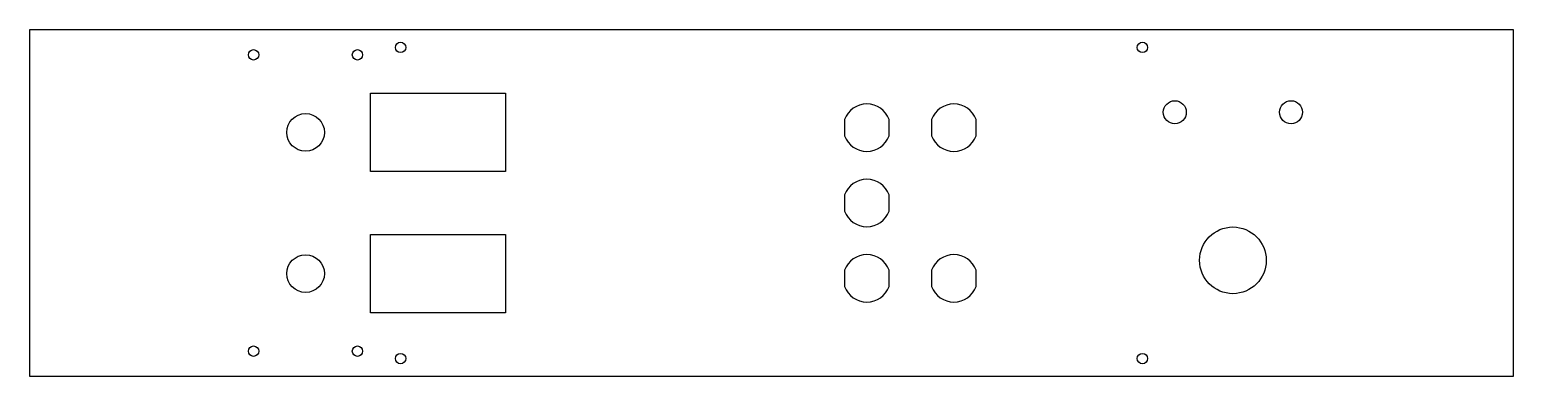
# Model space of a CAD drawing. Extents: x 0 to 500, y 0 to 117.
import ezdxf

# ---------------------------------------------------------------- set-up
doc = ezdxf.new("R2010")
doc.units = 0
doc.layers.add('Sketch', color=7, linetype='CONTINUOUS')

msp = doc.modelspace()

# ---------------------------------------------------------------- linework, layer by layer
at = {"layer": 'Sketch'}
for p, q in [((0, 117), (500, 117)), ((0, 0), (0, 117)), ((500, 117), (500, 0)), ((114.884, 95.5788), (160.384, 95.5788)), ((114.884, 69.0788), (114.884, 95.5788)), ((160.384, 95.5788), (160.384, 69.0788)), ((274.631, 86.6955), (274.631, 81.1277)), ((289.631, 81.1277), (289.631, 86.6955)), ((303.959, 86.6955), (303.959, 81.1277)), ((318.959, 81.1277), (318.959, 86.6955)), ((160.384, 69.0788), (114.884, 69.0788)), ((274.631, 61.2839), (274.631, 55.7161)), ((289.631, 55.7161), (289.631, 61.2839)), ((114.884, 47.9212), (160.384, 47.9212)), ((114.884, 21.4212), (114.884, 47.9212)), ((160.384, 47.9212), (160.384, 21.4212)), ((274.631, 35.8723), (274.631, 30.3045)), ((289.631, 30.3045), (289.631, 35.8723)), ((303.959, 35.8723), (303.959, 30.3045)), ((318.959, 30.3045), (318.959, 35.8723)), ((160.384, 21.4212), (114.884, 21.4212)), ((500, 0), (0, 0))]:
    msp.add_line(p, q, dxfattribs=at)
for centre, radius in [((75.4704, 108.5), 1.75), ((110.47, 108.5), 1.75), ((125, 111), 1.75), ((375, 111), 1.75), ((385.924, 89.1273), 3.875), ((425.083, 89.1273), 3.875), ((92.9704, 82.3288), 6.35), ((405.503, 39.1541), 11.25), ((92.9704, 34.6712), 6.35), ((75.4704, 8.5), 1.75), ((110.47, 8.5), 1.75), ((125, 6), 1.75), ((375, 6), 1.75)]:
    msp.add_circle(centre, radius, dxfattribs=at)
for centre, start, end in [((282.131, 83.9116), 20.3641, 159.636), ((311.459, 83.9116), 20.3641, 159.636), ((282.131, 83.9116), -159.636, -20.3641), ((311.459, 83.9116), -159.636, -20.3641), ((282.131, 58.5), 20.3641, 159.636), ((282.131, 58.5), -159.636, -20.3641), ((282.131, 33.0884), 20.3641, 159.636), ((311.459, 33.0884), 20.3641, 159.636), ((282.131, 33.0884), -159.636, -20.3641), ((311.459, 33.0884), -159.636, -20.3641)]:
    msp.add_arc(centre, 8, start, end, dxfattribs=at)

doc.saveas('drawing.dxf')
